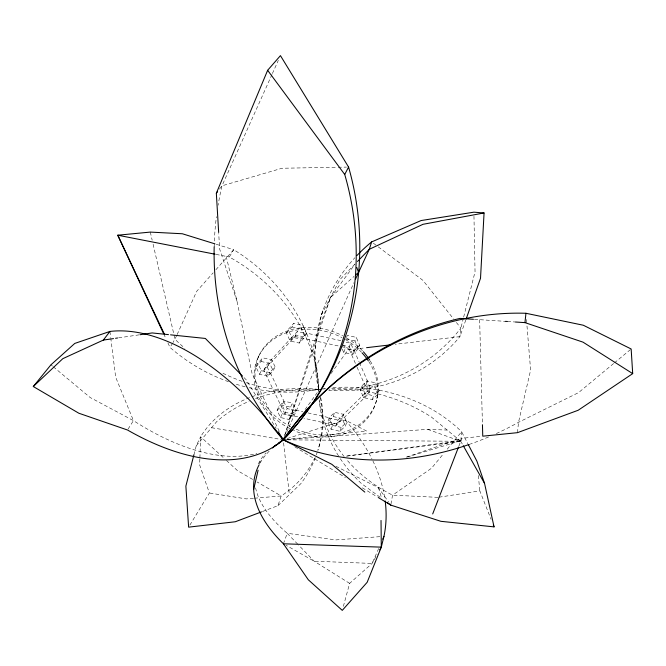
<?xml version="1.0" encoding="UTF-8"?>
<svg xmlns="http://www.w3.org/2000/svg" width="666" height="666" viewBox="0 0 666 666"><rect width="100%" height="100%" fill="white"/><g stroke="black" fill="none" stroke-linecap="round" stroke-linejoin="round"><path stroke-width="0.5" stroke-dasharray="3.33 2.5" d="M199.858 458.899L199.65 464.943L209.374 492.99L189.693 525.399M199.892 457.892L200.624 436.73A141.059 107.276 20.6 0 1 318.639 389.394A142.124 110.989 17.4 0 1 321.586 389.119M458.874 446.112L460.739 441.267L461.621 431.743A141.825 112.363 6 0 0 330.852 387.87M517.482 432.667L518.506 422.327L530.619 370.121L526.881 324.642M390.95 504.104L392.565 495.154L431.526 468.248L443.306 453.962M322.852 310.789L321.403 314.885L314.419 352.314L318.639 389.394A155.877 128.43 -0.9 0 0 318.723 391.433M259.49 464.202L260.414 460.164M463.411 318.082L460.88 328.138L459.931 336.63A167.466 153.18 28.9 0 1 328.771 390.368M463.661 317.074L475.041 271.811L473.967 216.292M193.889 454.903L196.22 445.845L200.624 436.73L224.683 458.857M343.365 606.368L349.642 583.366L372.136 563.428L377.222 554.387M359.474 362.712L367.257 380.611L361.73 386.072L360.339 390.226L363.594 397.602L372.369 399.558L377.963 394.147L379.129 390.343L375.94 382.942L367.141 380.985L370.363 388.395L368.656 393.714L336.014 425.516L303.937 418.231M376.873 398.476L377.464 396.545M372.369 399.558L373.559 395.746L379.129 390.343M377.963 394.147L374.75 386.721L375.94 382.942M316.358 454.911L317.224 452.164M284.515 435.855L318.939 328.08L330.544 297.452L354.787 264.46M361.73 386.072L364.951 393.415L363.594 397.602L369.147 392.182L365.9 384.757L367.257 380.611M284.882 434.898L330.544 297.452L353.996 276.432M262.429 511.53L277.938 505.685L281.185 495.945A146.412 112.77 27 0 0 314.702 458.008M364.951 393.415L343.548 414.344L334.673 412.337L329.22 417.715L327.68 421.944L331.094 429.295L339.943 431.31L345.463 425.982L346.77 422.102L343.415 414.727L337.92 420.096L336.014 425.516M339.943 431.31L341.275 427.422L346.77 422.102M343.548 414.344L342.083 418.573L336.563 423.959L327.68 421.944L333.158 416.558L334.673 412.337M465.767 320.088L459.931 336.63L395.296 344.289M331.094 429.295L332.467 425.424L329.079 418.098L337.92 420.096M342.224 349.092L343.731 352.522L352.68 354.478L358.316 348.743L359.615 345.105L356.277 337.371L347.302 335.414L346.27 338.112M283.416 543.789L287.237 533.3A250.949 94.589 11.8 0 1 255.528 487.529M343.748 345.113L345.246 348.518L354.145 350.466L352.68 354.478L349.317 346.77L341.333 345.03M358.316 348.743L354.953 340.975L356.277 337.371M355.403 363.395L348.776 348.235L350.666 343.148L344.713 341.849M343.731 352.522L345.246 348.518M340.875 340.626L306.693 333.175L301.149 339.152L291.999 337.146L271.562 359.407L275.091 366.808L270.038 372.252L283.924 401.132L292.366 403.038L295.746 410.139L294.014 414.31L288.961 419.455L280.536 417.54L277.098 410.472L278.763 406.701L283.758 401.506L287.171 408.608L284.898 413.911L298.926 417.099M288.961 419.455L290.559 415.651L295.587 410.514L287.171 408.608M283.924 401.132L282.109 405.261L285.548 412.387L294.014 414.31L290.601 407.184L292.366 403.038M280.536 417.54L282.176 413.752L278.763 406.701M378.654 548.501L372.136 563.428L314.152 561.213L286.13 545.329M271.978 74.492L221.986 185.814A290.176 279.337 -60.4 0 0 218.09 205.278M272.394 73.551L278.33 60.348M306.693 333.175L304.945 337.079L299.375 343.073L290.168 341.05L286.455 333.042L288.145 329.52L293.648 323.476L302.88 325.483L306.535 333.524L297.336 331.518L291.833 337.504L288.145 329.52M286.655 432.242L353.862 282.767M176.715 335.506L173.01 342.54M177.139 334.565L196.686 291.333L213.137 272.827M299.375 343.073L301.149 339.152M291.999 337.146L290.168 341.05L295.687 335.056L304.945 337.079L301.257 329.004L302.88 325.483M284.898 413.911L263.853 370.346L295.03 336.48L297.336 331.518M263.853 370.346L266.333 365.259L271.387 359.765L262.779 357.85L257.767 363.353L255.952 366.966L259.54 374.342L268.123 376.265L273.193 370.804L275.091 366.808M286.455 333.042L291.974 326.981L293.648 323.476M270.038 372.252L268.123 376.265L264.569 368.881L269.638 363.378L271.562 359.407M259.54 374.342L261.33 370.704L257.767 363.353M255.952 366.966L260.98 361.455L262.779 357.85M257.892 357.942L258.808 356.135M321.403 314.885L339.885 279.628L355.394 263.636M318.673 391.442A155.802 137.529 2 0 1 318.639 389.394A161.047 131.36 26.9 0 0 229.304 256.993L233.708 249.692L215.926 244.172M228.521 381.718A166.375 151.54 26.7 0 1 170.013 347.444L172.511 343.356M346.37 456.152L461.155 441.308L461.705 440.426L461.288 438.353L480.71 436.388M128.03 429.154L133.441 420.621L115.668 377.181L110.822 338.553M305.07 409.548L319.006 390.218M331.127 373.41L348.102 349.875L365.542 347.81M219.48 189.119L221.986 185.814L282.018 168.248L337.138 167.266M447.227 449.2L461.621 431.743L467.832 443.714M196.22 445.845L216.841 421.453A141.558 115.351 13.4 0 1 249.076 401.265M215.884 269.738L233.708 249.692A159.898 134.957 37.1 0 1 318.639 389.394A167.466 153.18 28.9 0 0 321.661 389.743M277.098 410.472L282.109 405.261L290.601 407.184M359.615 345.105L354.012 350.832L350.666 343.148M360.339 390.226L365.9 384.757L374.75 386.721M370.363 388.395L364.835 393.797L373.559 395.746M277.938 505.685L300.799 483.683A146.97 123.102 27.7 0 0 316.067 455.827M613.627 363.519L578.587 392.599L518.506 422.327A289.885 244.255 -48.4 0 1 496.212 433.608M614.427 362.862L630.361 349.642M406.227 457.142L461.288 438.353M287.179 438.553L345.155 420.021L366.666 431.077L287.371 439.377M407.259 457.043L461.705 440.426L345.363 456.243M437.953 497.36L392.565 495.154A155.877 128.43 -0.9 0 1 346.753 459.74M438.977 497.202L479.836 490.892L491.058 519.297M118.598 337.845L138.936 334.873M253.471 498.301L246.287 498.909L209.374 492.99M254.495 498.218L281.185 495.945L257.093 481.984M379.853 536.671L335.839 539.91L287.237 533.3L297.86 544.313M287.379 439.51L427.68 429.337L447.169 430.061M338.178 167.249L346.495 167.099M287.404 439.843L461.155 441.308M474.467 319.347L505.386 321.353M507.45 321.495L515.692 322.028M211.555 427.705L283.25 439.81L289.369 494.688M216.1 254.412L229.304 256.993M291.974 326.981L301.257 329.004M345.929 339.011L354.953 340.975M295.03 336.48L339.643 346.237M340.659 346.462L348.776 348.235M260.98 361.455L269.638 363.378L273.193 370.804M261.33 370.704L269.872 372.61L266.333 365.259M333.158 416.558L342.083 418.573L345.463 425.982M295.746 410.139L302.847 411.746M307.917 412.895L329.22 417.715M282.176 413.752L290.559 415.651M332.467 425.424L341.275 427.422M427.68 429.337L460.739 441.267L462.77 444.855M335.922 466.3L378.421 487.678L388.494 501.889M252.639 479.403L237.471 470.612L225.441 459.548M294.805 446.819L345.454 477.58M362.337 487.837L377.447 497.011M349.642 583.366L314.152 561.213L298.568 545.054M380.136 497.269L361.33 483.441A155.802 137.529 2 0 1 339.618 457.609M373.31 243.157L377.447 246.254M378.271 246.878L422.952 280.378L453.804 319.239M460.739 441.267L431.418 417.049A142.124 110.989 17.4 0 0 330.602 388.619M50.941 364.81L52.506 366.117M53.297 366.775L90.168 397.519L133.441 420.621A275.749 134.59 54 0 0 256.835 453.438M244.014 377.605L246.204 379.82L276.165 428.338M456.377 322.477L460.88 328.138A166.234 158.441 17.6 0 1 328.946 389.868M279.295 431.393L252.056 373.451L236.996 301.199L226.182 256.377M163.686 333.857L165.801 338.386M167.907 342.915L170.013 347.444M357.059 367.182L368.656 393.714M354.145 350.466L359.066 361.771M236.996 301.199L219.638 249.017L218.723 233.525M378.421 487.678L381.46 497.494M150.308 232.093L152.173 240.185M153.105 244.231L175.016 339.269A165.817 149.375 42.3 0 0 184.873 348.301M109.932 331.435L110.698 337.529M478.321 475.541L479.836 490.892M526.456 319.48L526.798 323.609M479.637 319.688L482.425 423.701M320.421 397.494A146.97 123.102 27.7 0 1 317.957 450.108M338.528 455.919A155.802 137.529 2 0 1 319.147 399.683M322.577 389.036A142.124 110.989 17.4 0 1 324.567 388.894M321.711 389.593A166.234 158.441 17.6 0 1 318.639 389.394A166.375 151.54 26.7 0 1 249.134 387.72M245.155 386.771A166.375 151.54 26.7 0 1 234.374 383.691M255.553 398.651A141.558 115.351 13.4 0 1 318.639 389.394A171.145 154.728 -2.1 0 1 354.853 257.767M320.679 397.527A146.412 112.77 27 0 1 317.857 450.299M344.139 456.568A155.877 128.43 -0.9 0 1 319.439 399.608M323.676 388.653A141.825 112.363 6 0 1 325.707 388.403M318.639 389.394A165.817 149.375 42.3 0 1 246.029 382.625M242.124 381.31A165.817 149.375 42.3 0 1 221.562 372.594M214.177 246.845A290.176 279.337 -60.4 0 1 216.417 216.7M258.358 463.911A250.949 94.589 11.8 0 1 266 452.93M260.065 463.028A243.098 105.836 11.6 0 1 270.221 450.141M345.155 420.021A193.948 136.863 20.6 0 1 371.953 459.007M372.902 460.939A193.948 136.863 20.6 0 1 384.865 498.826M488.586 436.971A289.885 244.255 -48.4 0 1 470.288 444.064M368.831 361.621A63.195 52.264 21.9 0 1 363.137 422.902A63.195 52.264 21.9 0 1 293.581 430.386M290.001 428.663A63.195 52.264 21.9 0 1 259.807 354.17A63.195 52.264 21.9 0 1 341.991 337.62M345.512 339.568A63.195 52.264 21.9 0 1 361.397 352.156M370.229 360.98A63.02 52.189 21.9 0 1 363.569 421.103A63.02 52.189 21.9 0 1 295.279 428.846M290.801 426.731A63.02 52.189 21.9 0 1 260.722 352.372A63.02 52.189 21.9 0 1 342.699 335.814M346.203 337.754A63.02 52.189 21.9 0 1 362.745 351.057"/><path stroke-width="1" d="M357.001 255.478A171.145 154.728 -2.1 0 1 371.653 241.908L421.112 220.546L473.884 212.179L484.065 212.97L480.519 278.263L466.108 319.114M632.7 373.626L582.991 342.141L524.958 322.627L525.949 313.278L583.308 325.233L631.152 348.984L632.7 373.626L578.163 410.264L517.482 432.667L482.758 436.18L482.45 424.733M253.679 489.418L258.092 470.254M259.049 464.885A243.098 105.836 11.6 0 0 283.416 543.789L308.316 579.786L342.274 610.372L367.166 582.3L381.285 547.144L383.949 536.363A193.948 136.863 20.6 0 0 385.156 500.915M193.889 454.903L185.872 486.113L188.628 527.147L235.273 521.761L261.455 511.896M371.653 241.908L369.289 249.292L355.561 278.987M432.692 513.936L458.499 447.086M218.664 232.492L216.342 193.248L267.64 70.296L280.444 55.628L348.576 167.066A277.356 264.677 77.8 0 1 283.25 439.81A275.749 134.59 54 0 1 274.892 445.804M382.725 539.169L383.949 536.363M284.524 436.971L283.25 439.81A243.098 105.836 11.6 0 0 278.505 443.106M364.81 492.116L331.859 464.335L283.25 439.81A272.652 256.185 69 0 0 344.73 174.484L348.576 167.066M379.762 549.858L381.285 547.144L381.027 520.454M216.342 193.248L217.599 191.592M286.372 439.835L283.25 439.81A266.242 144.264 52.8 0 1 127.489 430.003L78.838 413.228L33.3 386.53L62.812 358.666L103.347 340.076L109.932 331.435A225.183 122.744 58.5 0 1 283.25 439.81A289.885 244.255 -48.4 0 0 469.322 444.397M33.3 386.53L50.941 364.81L74.775 343.423L109.932 331.435M357.476 261.48L369.289 249.292L422.985 224.309L484.065 212.97M355.511 275.075L358.541 272.361L356.793 267.516M103.347 340.076L113.511 338.594M115.551 338.295L117.582 337.995M139.96 334.723L152.164 332.942L163.386 334.099M366.566 347.685L390.168 344.896M283.416 543.789L381.285 547.144M473.434 319.28L459.998 318.406A259.357 222.427 -39 0 0 283.25 439.81L278.346 431.868M505.386 321.353L507.45 321.495M515.692 322.028L524.958 322.627M214.943 243.864L182.342 233.758L150.308 232.093L117.765 235.206L163.27 332.95L164.402 334.207L168.498 334.632M170.546 334.84L205.336 338.445L242.557 376.124M468.315 444.638L476.914 461.213L484.548 483.366L494.047 526.873L440.884 521.312L390.775 505.103L378.33 497.544M215.093 254.212L117.765 235.206L164.402 334.207M387.495 502.688L390.775 505.103M267.64 70.296L344.73 174.484M463.278 445.745L484.548 483.366M493.298 524.975L494.047 526.873M214.177 246.845A290.176 279.337 -60.4 0 0 283.25 439.81A254.737 216.558 -34.9 0 1 525.949 313.278M272.527 447.977A243.098 105.836 11.6 0 1 276.715 444.472M362.096 352.905A63.195 52.264 21.9 0 1 368.29 360.789M363.428 351.815A63.02 52.189 21.9 0 1 369.672 360.09"/></g></svg>
